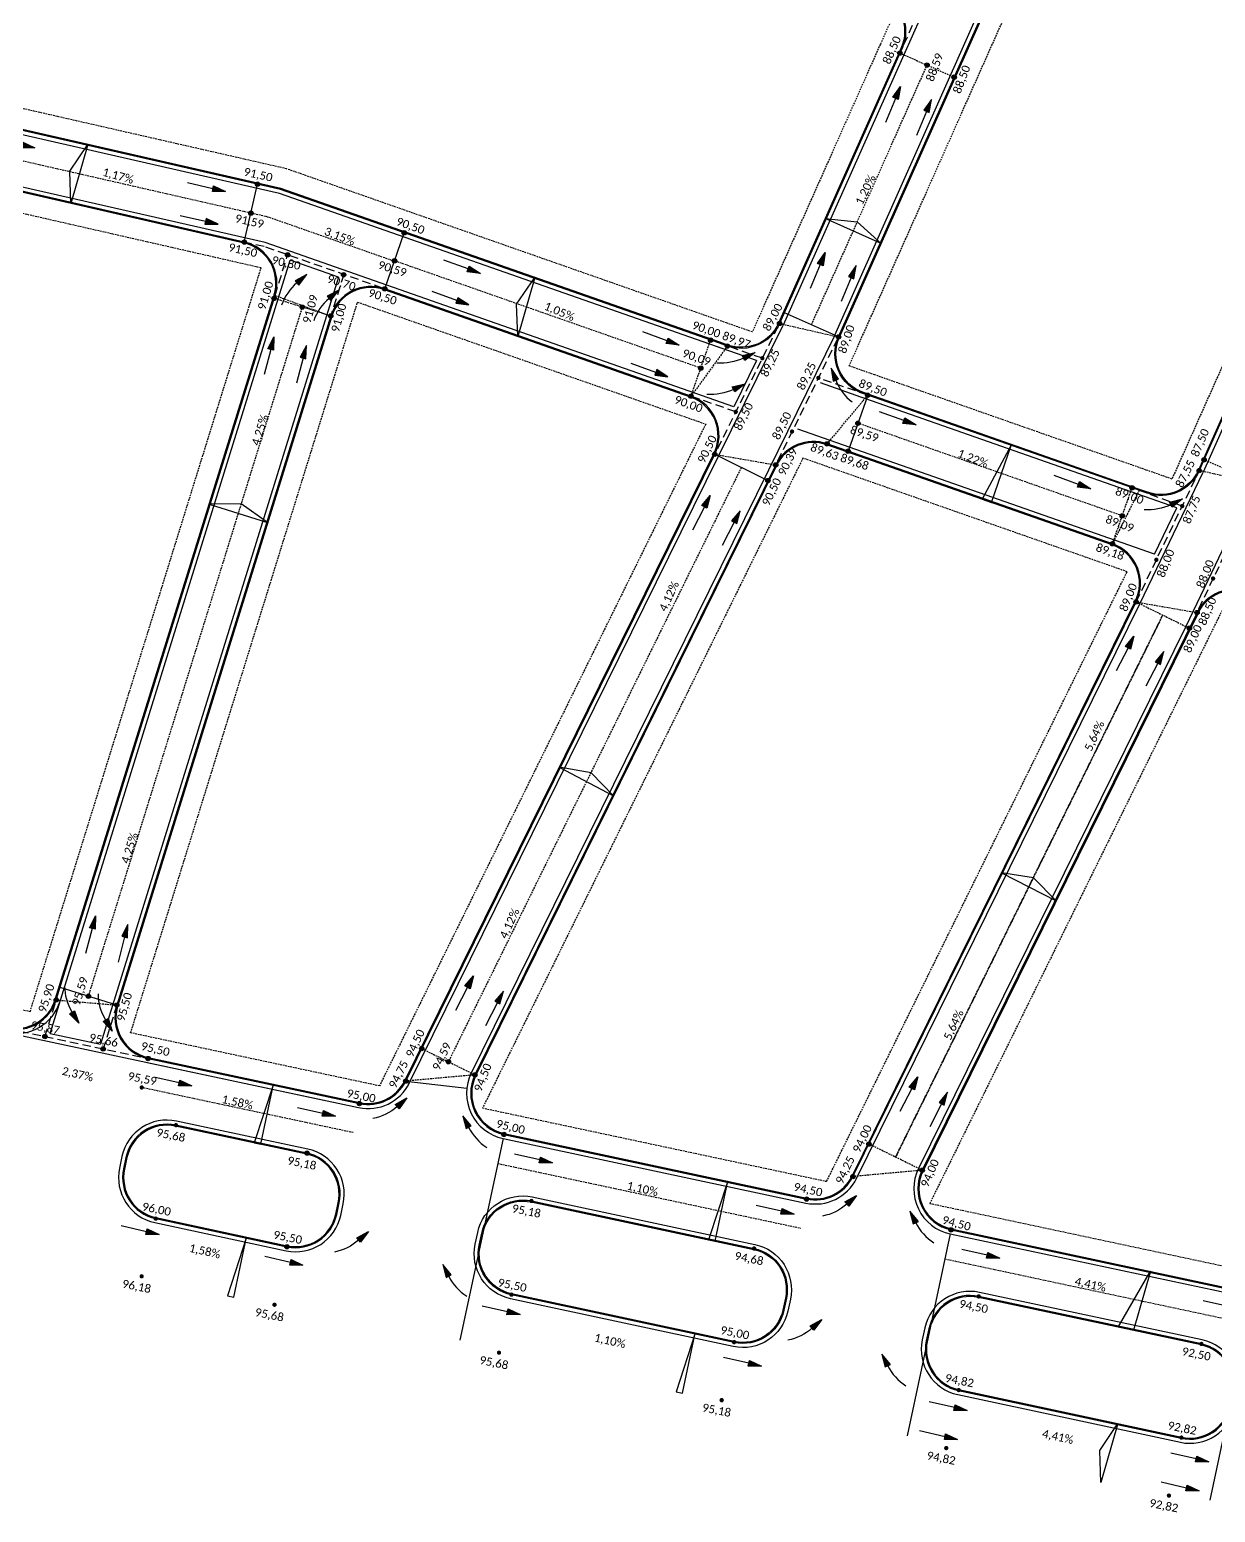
# Model space of a CAD drawing. Header units: metres. Extents: x 2615496 to 2632651, y 4927671 to 4929056.
# Drawn here: x 2625960.6 to 2626134.5, y 4927983.8 to 4928201.2 of the extents above; entities that cross this region are included whole.
import ezdxf

# ---------------------------------------------------------------- set-up
doc = ezdxf.new("R2010")
doc.units = ezdxf.units.M
doc.header["$MEASUREMENT"] = 0
doc.linetypes.add('HIDDEN', pattern=[0.375, 0.25, -0.125])
doc.linetypes.add('TRAZOS2', pattern=[0.375, 0.25, -0.125])
doc.layers.add('BocaCalle', color=50, linetype='HIDDEN', plot=False)
doc.layers.add('Eje Calle', color=182, linetype='HIDDEN', plot=False)
for name, color, linetype in [('CotaFCC', 6, 'Continuous'), ('Cuneta', 211, 'Continuous'), ('Escurrimiento', 160, 'Continuous'), ('GáliboS', 2, 'Continuous'), ('Manzanas', 134, 'HIDDEN'), ('Pendiente', 10, 'HIDDEN'), ('Quiebre', 212, 'Continuous'), ('Vereda', 3, 'Continuous')]:
    doc.layers.add(name, color=color, linetype=linetype)
doc.styles.get("Standard").update_dxf_attribs({"font": 'CALIBRI.TTF'})

# ---------------------------------------------------------------- blocks, each defined once
blk = doc.blocks.new('Flecha Claudio')
at = {"layer": 'Escurrimiento'}
blk.add_hatch(color=256, dxfattribs=at).paths.add_polyline_path([(-1.99, 0.44), (-1.99, -0.46), (0, 0)])
for points in [[(0, 0), (-1.99, -0.46), (-1.99, 0.44), (0, 0)], [(-1.99, -0.01), (-5.99, -0.01)]]:
    blk.add_lwpolyline(points, dxfattribs=at)
blk = doc.blocks.new('Flecha curva')
at = {"layer": 'Escurrimiento'}
blk.add_hatch(color=256, dxfattribs=at).paths.add_polyline_path([(0, 0), (-1.74, -0.85), (-1.21, -1.52)])
blk.add_lwpolyline([(-1.74, -0.85), (-1.21, -1.52), (0, 0), (-1.74, -0.85)], dxfattribs=at)
blk.add_arc((3.16, -7.02), 7.45, 128.5129, 159.4004, dxfattribs=at)

msp = doc.modelspace()

# ---------------------------------------------------------------- hatches: boundary and pattern name
at = {"layer": 'CotaFCC'}
h = msp.add_hatch(color=256, dxfattribs=at)
edge = h.paths.add_edge_path()
edge.add_arc((2626088.22518, 4928197.76562), 0.3186, 0, 360)
h = msp.add_hatch(color=256, dxfattribs=at)
edge = h.paths.add_edge_path()
edge.add_arc((2626092.19899, 4928195.99607), 0.3186, 0, 360)
h = msp.add_hatch(color=256, dxfattribs=at)
edge = h.paths.add_edge_path()
edge.add_arc((2626096.1728, 4928194.22652), 0.3186, 0, 360)
h = msp.add_hatch(color=256, dxfattribs=at)
edge = h.paths.add_edge_path()
edge.add_arc((2625994.01532, 4928178.53234), 0.3186, 0, 360)
h = msp.add_hatch(color=256, dxfattribs=at)
edge = h.paths.add_edge_path()
edge.add_arc((2625994.01532, 4928178.53234), 0.3186, 0, 360)
h = msp.add_hatch(color=256, dxfattribs=at)
edge = h.paths.add_edge_path()
edge.add_arc((2625993.04768, 4928174.29133), 0.3186, 0, 360)
h = msp.add_hatch(color=256, dxfattribs=at)
edge = h.paths.add_edge_path()
edge.add_arc((2626015.54068, 4928171.40573), 0.3186, 0, 360)
h = msp.add_hatch(color=256, dxfattribs=at)
edge = h.paths.add_edge_path()
edge.add_arc((2625992.08004, 4928170.05032), 0.3186, 0, 360)
h = msp.add_hatch(color=256, dxfattribs=at)
edge = h.paths.add_edge_path()
edge.add_arc((2625998.4332, 4928168.17944), 0.3186, 0, 360)
h = msp.add_hatch(color=256, dxfattribs=at)
edge = h.paths.add_edge_path()
edge.add_arc((2626014.10273, 4928167.30027), 0.3186, 0, 360)
h = msp.add_hatch(color=256, dxfattribs=at)
edge = h.paths.add_edge_path()
edge.add_arc((2626006.63384, 4928165.25739), 0.3186, 0, 360)
h = msp.add_hatch(color=256, dxfattribs=at)
edge = h.paths.add_edge_path()
edge.add_arc((2626012.66479, 4928163.19481), 0.3186, 0, 360)
h = msp.add_hatch(color=256, dxfattribs=at)
edge = h.paths.add_edge_path()
edge.add_arc((2625996.45025, 4928161.79566), 0.3186, 0, 360)
h = msp.add_hatch(color=256, dxfattribs=at)
edge = h.paths.add_edge_path()
edge.add_arc((2626000.57822, 4928160.51342), 0.3186, 0, 360)
h = msp.add_hatch(color=256, dxfattribs=at)
edge = h.paths.add_edge_path()
edge.add_arc((2626004.75865, 4928159.21488), 0.3186, 0, 360)
h = msp.add_hatch(color=256, dxfattribs=at)
edge = h.paths.add_edge_path()
edge.add_arc((2626070.56845, 4928158.11449), 0.3186, 0, 360)
h = msp.add_hatch(color=256, dxfattribs=at)
edge = h.paths.add_edge_path()
edge.add_arc((2626079.2179, 4928156.15146), 0.3186, 0, 360)
h = msp.add_hatch(color=256, dxfattribs=at)
edge = h.paths.add_edge_path()
edge.add_arc((2626060.45618, 4928155.67401), 0.3186, 0, 360)
h = msp.add_hatch(color=256, dxfattribs=at)
edge = h.paths.add_edge_path()
edge.add_arc((2626062.91734, 4928154.81199), 0.3186, 0, 360)
h = msp.add_hatch(color=256, dxfattribs=at)
edge = h.paths.add_edge_path()
edge.add_arc((2626068.04137, 4928153.01729), 0.3186, 0, 360)
h = msp.add_hatch(color=256, dxfattribs=at)
edge = h.paths.add_edge_path()
edge.add_arc((2626059.01823, 4928151.56855), 0.3186, 0, 360)
h = msp.add_hatch(color=256, dxfattribs=at)
edge = h.paths.add_edge_path()
edge.add_arc((2626076.26239, 4928150.13678), 0.3186, 0, 360)
h = msp.add_hatch(color=256, dxfattribs=at)
edge = h.paths.add_edge_path()
edge.add_arc((2626057.58029, 4928147.46309), 0.3186, 0, 360)
h = msp.add_hatch(color=256, dxfattribs=at)
edge = h.paths.add_edge_path()
edge.add_arc((2626083.50432, 4928147.59975), 0.3186, 0, 360)
h = msp.add_hatch(color=256, dxfattribs=at)
edge = h.paths.add_edge_path()
edge.add_arc((2626064.14811, 4928145.1627), 0.3186, 0, 360)
h = msp.add_hatch(color=256, dxfattribs=at)
edge = h.paths.add_edge_path()
edge.add_arc((2626082.06611, 4928143.49439), 0.3186, 0, 360)
h = msp.add_hatch(color=256, dxfattribs=at)
edge = h.paths.add_edge_path()
edge.add_arc((2626072.39734, 4928142.27239), 0.3186, 0, 360)
h = msp.add_hatch(color=256, dxfattribs=at)
edge = h.paths.add_edge_path()
edge.add_arc((2626061.06329, 4928138.93912), 0.3186, 0, 360)
h = msp.add_hatch(color=256, dxfattribs=at)
edge = h.paths.add_edge_path()
edge.add_arc((2626077.54598, 4928140.46869), 0.3186, 0, 360)
h = msp.add_hatch(color=256, dxfattribs=at)
edge = h.paths.add_edge_path()
edge.add_arc((2626080.6279, 4928139.38902), 0.3186, 0, 360)
h = msp.add_hatch(color=256, dxfattribs=at)
edge = h.paths.add_edge_path()
edge.add_arc((2626069.99669, 4928137.38425), 0.3186, 0, 360)
h = msp.add_hatch(color=256, dxfattribs=at)
edge = h.paths.add_edge_path()
edge.add_arc((2626132.11968, 4928136.55145), 0.3186, 0, 360)
h = msp.add_hatch(color=256, dxfattribs=at)
edge = h.paths.add_edge_path()
edge.add_arc((2626132.82155, 4928138.1276), 0.3186, 0, 360)
h = msp.add_hatch(color=256, dxfattribs=at)
edge = h.paths.add_edge_path()
edge.add_arc((2626068.86635, 4928135.09174), 0.3186, 0, 360)
h = msp.add_hatch(color=256, dxfattribs=at)
edge = h.paths.add_edge_path()
edge.add_arc((2626122.25441, 4928134.02463), 0.3186, 0, 360)
h = msp.add_hatch(color=256, dxfattribs=at)
edge = h.paths.add_edge_path()
edge.add_arc((2626129.61608, 4928131.34365), 0.3186, 0, 360)
h = msp.add_hatch(color=256, dxfattribs=at)
edge = h.paths.add_edge_path()
edge.add_arc((2626120.81619, 4928129.91926), 0.3186, 0, 360)
h = msp.add_hatch(color=256, dxfattribs=at)
edge = h.paths.add_edge_path()
edge.add_arc((2626119.37798, 4928125.8139), 0.3186, 0, 360)
h = msp.add_hatch(color=256, dxfattribs=at)
edge = h.paths.add_edge_path()
edge.add_arc((2626125.81253, 4928123.47136), 0.3186, 0, 360)
h = msp.add_hatch(color=256, dxfattribs=at)
edge = h.paths.add_edge_path()
edge.add_arc((2626134.14355, 4928120.72403), 0.3186, 0, 360)
h = msp.add_hatch(color=256, dxfattribs=at)
edge = h.paths.add_edge_path()
edge.add_arc((2626122.8606, 4928117.29006), 0.3186, 0, 360)
h = msp.add_hatch(color=256, dxfattribs=at)
edge = h.paths.add_edge_path()
edge.add_arc((2626131.79396, 4928115.73512), 0.3186, 0, 360)
h = msp.add_hatch(color=256, dxfattribs=at)
edge = h.paths.add_edge_path()
edge.add_arc((2626130.66366, 4928113.44268), 0.3186, 0, 360)
h = msp.add_hatch(color=256, dxfattribs=at)
edge = h.paths.add_edge_path()
edge.add_arc((2625964.50197, 4928058.94343), 0.3186, 0, 360)
h = msp.add_hatch(color=256, dxfattribs=at)
edge = h.paths.add_edge_path()
edge.add_arc((2625969.22475, 4928059.4835), 0.3186, 0, 360)
h = msp.add_hatch(color=256, dxfattribs=at)
edge = h.paths.add_edge_path()
edge.add_arc((2625973.37896, 4928058.19311), 0.3186, 0, 360)
h = msp.add_hatch(color=256, dxfattribs=at)
edge = h.paths.add_edge_path()
edge.add_arc((2625962.83655, 4928053.5819), 0.3186, 0, 360)
h = msp.add_hatch(color=256, dxfattribs=at)
edge = h.paths.add_edge_path()
edge.add_arc((2625971.38051, 4928051.75945), 0.3186, 0, 360)
h = msp.add_hatch(color=256, dxfattribs=at)
edge = h.paths.add_edge_path()
edge.add_arc((2626018.10242, 4928051.808), 0.3186, 0, 360)
h = msp.add_hatch(color=256, dxfattribs=at)
edge = h.paths.add_edge_path()
edge.add_arc((2625977.96919, 4928050.35407), 0.3186, 0, 360)
h = msp.add_hatch(color=256, dxfattribs=at)
edge = h.paths.add_edge_path()
edge.add_arc((2626022.00395, 4928049.88431), 0.3186, 0, 360)
h = msp.add_hatch(color=256, dxfattribs=at)
edge = h.paths.add_edge_path()
edge.add_arc((2626025.90548, 4928047.96063), 0.3186, 0, 360)
h = msp.add_hatch(color=256, dxfattribs=at)
edge = h.paths.add_edge_path()
edge.add_arc((2625977.03321, 4928046.11005), 0.3186, 0, 360)
h = msp.add_hatch(color=256, dxfattribs=at)
edge = h.paths.add_edge_path()
edge.add_arc((2626015.75161, 4928047.04021), 0.3186, 0, 360)
h = msp.add_hatch(color=256, dxfattribs=at)
edge = h.paths.add_edge_path()
edge.add_arc((2626008.95271, 4928043.74521), 0.3186, 0, 360)
h = msp.add_hatch(color=256, dxfattribs=at)
edge = h.paths.add_edge_path()
edge.add_arc((2625982.04762, 4928040.5884), 0.3186, 0, 360)
h = msp.add_hatch(color=256, dxfattribs=at)
edge = h.paths.add_edge_path()
edge.add_arc((2626030.13848, 4928039.22624), 0.3186, 0, 360)
h = msp.add_hatch(color=256, dxfattribs=at)
edge = h.paths.add_edge_path()
edge.add_arc((2626083.67743, 4928037.82069), 0.3186, 0, 360)
h = msp.add_hatch(color=256, dxfattribs=at)
edge = h.paths.add_edge_path()
edge.add_arc((2626001.26502, 4928036.4893), 0.3186, 0, 360)
h = msp.add_hatch(color=256, dxfattribs=at)
edge = h.paths.add_edge_path()
edge.add_arc((2626081.32662, 4928033.0529), 0.3186, 0, 360)
h = msp.add_hatch(color=256, dxfattribs=at)
edge = h.paths.add_edge_path()
edge.add_arc((2626091.48049, 4928033.97332), 0.3186, 0, 360)
h = msp.add_hatch(color=256, dxfattribs=at)
edge = h.paths.add_edge_path()
edge.add_arc((2626034.18678, 4928029.46701), 0.3186, 0, 360)
h = msp.add_hatch(color=256, dxfattribs=at)
edge = h.paths.add_edge_path()
edge.add_arc((2626074.52772, 4928029.7579), 0.3186, 0, 360)
h = msp.add_hatch(color=256, dxfattribs=at)
edge = h.paths.add_edge_path()
edge.add_arc((2625979.09605, 4928026.88044), 0.3186, 0, 360)
h = msp.add_hatch(color=256, dxfattribs=at)
edge = h.paths.add_edge_path()
edge.add_arc((2626095.71349, 4928025.23893), 0.3186, 0, 360)
h = msp.add_hatch(color=256, dxfattribs=at)
edge = h.paths.add_edge_path()
edge.add_arc((2625998.33405, 4928022.76049), 0.3186, 0, 360)
h = msp.add_hatch(color=256, dxfattribs=at)
edge = h.paths.add_edge_path()
edge.add_arc((2626066.84003, 4928022.50199), 0.3186, 0, 360)
h = msp.add_hatch(color=256, dxfattribs=at)
edge = h.paths.add_edge_path()
edge.add_arc((2625977.02418, 4928018.42687), 0.3186, 0, 360)
h = msp.add_hatch(color=256, dxfattribs=at)
edge = h.paths.add_edge_path()
edge.add_arc((2626031.25581, 4928015.7382), 0.3186, 0, 360)
h = msp.add_hatch(color=256, dxfattribs=at)
edge = h.paths.add_edge_path()
edge.add_arc((2626099.77331, 4928015.47725), 0.3186, 0, 360)
h = msp.add_hatch(color=256, dxfattribs=at)
edge = h.paths.add_edge_path()
edge.add_arc((2625996.50345, 4928014.25526), 0.3186, 0, 360)
h = msp.add_hatch(color=256, dxfattribs=at)
edge = h.paths.add_edge_path()
edge.add_arc((2626063.90906, 4928008.77319), 0.3186, 0, 360)
h = msp.add_hatch(color=256, dxfattribs=at)
edge = h.paths.add_edge_path()
edge.add_arc((2626132.42656, 4928008.51223), 0.3186, 0, 360)
h = msp.add_hatch(color=256, dxfattribs=at)
edge = h.paths.add_edge_path()
edge.add_arc((2626029.42522, 4928007.23297), 0.3186, 0, 360)
h = msp.add_hatch(color=256, dxfattribs=at)
edge = h.paths.add_edge_path()
edge.add_arc((2626096.84233, 4928001.74844), 0.3186, 0, 360)
h = msp.add_hatch(color=256, dxfattribs=at)
edge = h.paths.add_edge_path()
edge.add_arc((2626062.07846, 4928000.26795), 0.3186, 0, 360)
h = msp.add_hatch(color=256, dxfattribs=at)
edge = h.paths.add_edge_path()
edge.add_arc((2626095.01174, 4927993.2432), 0.3186, 0, 360)
h = msp.add_hatch(color=256, dxfattribs=at)
edge = h.paths.add_edge_path()
edge.add_arc((2626129.49559, 4927994.78342), 0.3186, 0, 360)
h = msp.add_hatch(color=256, dxfattribs=at)
edge = h.paths.add_edge_path()
edge.add_arc((2626127.66499, 4927986.27819), 0.3186, 0, 360)

# ---------------------------------------------------------------- linework, layer by layer
at = {"layer": 'BocaCalle'}
for p, q in [((2626088.22518, 4928197.76562), (2626096.1728, 4928194.22652)), ((2626004.75865, 4928159.21488), (2625996.45025, 4928161.79566)), ((2625996.58518, 4928162.23006), (2626004.75865, 4928159.21488)), ((2626070.56845, 4928158.11449), (2626079.2179, 4928156.15146)), ((2626057.58029, 4928147.46309), (2626060.45618, 4928155.67401)), ((2626062.91734, 4928154.81199), (2626057.58029, 4928147.46309)), ((2626077.54598, 4928140.46869), (2626083.50432, 4928147.59975)), ((2626061.06329, 4928138.93912), (2626069.99669, 4928137.38425)), ((2626140.76918, 4928134.58851), (2626132.82155, 4928138.1276)), ((2626140.76918, 4928134.58851), (2626132.11968, 4928136.55145)), ((2626119.37798, 4928125.8139), (2626122.25441, 4928134.02463)), ((2626123.30135, 4928133.65786), (2626119.37798, 4928125.8139)), ((2626122.8606, 4928117.29006), (2626131.79396, 4928115.73512)), ((2626122.8606, 4928117.29006), (2626130.66366, 4928113.44268)), ((2625964.50197, 4928058.94343), (2625973.37896, 4928058.19311)), ((2626018.10242, 4928051.808), (2626025.90548, 4928047.96063)), ((2626025.90548, 4928047.96063), (2626015.75161, 4928047.04021)), ((2626091.48049, 4928033.97332), (2626083.67743, 4928037.82069)), ((2626091.48049, 4928033.97332), (2626081.32662, 4928033.0529))]:
    msp.add_line(p, q, dxfattribs=at)
at = {"layer": 'CotaFCC'}
for centre in [(2626088.22518, 4928197.76562), (2626092.19899, 4928195.99607), (2626096.1728, 4928194.22652), (2625994.01532, 4928178.53234), (2625994.01532, 4928178.53234), (2625993.04768, 4928174.29133), (2626015.54068, 4928171.40573), (2625992.08004, 4928170.05032), (2625998.4332, 4928168.17944), (2626014.10273, 4928167.30027), (2626006.63384, 4928165.25739), (2626012.66479, 4928163.19481), (2625996.45025, 4928161.79566), (2626000.57822, 4928160.51342), (2626004.75865, 4928159.21488), (2626070.56845, 4928158.11449), (2626079.2179, 4928156.15146), (2626060.45618, 4928155.67401), (2626062.91734, 4928154.81199), (2626059.01823, 4928151.56855), (2626057.58029, 4928147.46309), (2626083.50432, 4928147.59975), (2626082.06611, 4928143.49439), (2626061.06329, 4928138.93912), (2626077.54598, 4928140.46869), (2626080.6279, 4928139.38902), (2626069.99669, 4928137.38425), (2626132.11968, 4928136.55145), (2626132.82155, 4928138.1276), (2626068.86635, 4928135.09174), (2626122.25441, 4928134.02463), (2626120.81619, 4928129.91926), (2626119.37798, 4928125.8139), (2626122.8606, 4928117.29006), (2626131.79396, 4928115.73512), (2626130.66366, 4928113.44268), (2625964.50197, 4928058.94343), (2625969.22475, 4928059.4835), (2625973.37896, 4928058.19311), (2625962.83655, 4928053.5819), (2625971.38051, 4928051.75945), (2626018.10242, 4928051.808), (2625977.96919, 4928050.35407), (2626022.00395, 4928049.88431), (2626025.90548, 4928047.96063), (2626015.75161, 4928047.04021), (2626008.95271, 4928043.74521), (2626030.13848, 4928039.22624), (2626083.67743, 4928037.82069), (2626001.26502, 4928036.4893), (2626001.26502, 4928036.4893), (2626081.32662, 4928033.0529), (2626091.48049, 4928033.97332), (2626074.52772, 4928029.7579), (2626095.71349, 4928025.23893), (2625998.33022, 4928022.76131)]:
    msp.add_circle(centre, 0.3186, dxfattribs=at)
at = {"layer": 'Cuneta'}
for p, q in [((2626078.66979, 4928156.39553), (2626100.95702, 4928206.44524)), ((2626089.0757, 4928198.20066), (2626088.77329, 4928197.52154)), ((2626088.77329, 4928197.52154), (2626071.11656, 4928157.87041)), ((2625997.22907, 4928177.18366), (2625941.72035, 4928189.84868)), ((2626156.92064, 4928190.77119), (2626132.6678, 4928136.30738)), ((2625995.14871, 4928169.96558), (2625943.70321, 4928181.70352)), ((2626067.20227, 4928152.67545), (2625997.22907, 4928177.18366)), ((2626063.84601, 4928145.90425), (2625995.14871, 4928169.96558)), ((2625963.60452, 4928054.03159), (2625998.82173, 4928167.40762)), ((2626005.90463, 4928164.92682), (2625998.82173, 4928167.40762)), ((2626005.90463, 4928164.92682), (2625970.97, 4928052.46051)), ((2626061.60143, 4928138.67378), (2626071.11656, 4928157.87041)), ((2626078.66979, 4928156.39553), (2626068.93539, 4928136.58854)), ((2626062.719, 4928154.24572), (2626061.55196, 4928154.65447)), ((2626067.20227, 4928152.67545), (2626063.84601, 4928145.90425)), ((2626083.30595, 4928147.0335), (2626076.56619, 4928149.39461)), ((2626123.10298, 4928133.0916), (2626083.0934, 4928147.10796)), ((2626125.55723, 4928124.28491), (2626073.23424, 4928142.61496)), ((2626016.17679, 4928046.54577), (2626061.60143, 4928138.67378)), ((2626068.93539, 4928136.58854), (2626025.20521, 4928047.89715)), ((2626123.39874, 4928117.02472), (2626132.6678, 4928136.30738)), ((2626140.22106, 4928134.83259), (2626130.12551, 4928113.70802)), ((2626128.82668, 4928131.08645), (2626123.10298, 4928133.0916)), ((2626125.55723, 4928124.28491), (2626128.82668, 4928131.08645)), ((2626081.86477, 4928032.78757), (2626123.39874, 4928117.02472)), ((2626130.12551, 4928113.70802), (2626090.94235, 4928034.23865)), ((2625935.88511, 4928058.71721), (2626003.74289, 4928044.24298)), ((2625963.60452, 4928054.03159), (2625970.97, 4928052.46051)), ((2625977.84402, 4928049.76727), (2626008.82754, 4928043.15841)), ((2626014.5136, 4928043.17256), (2626014.9453, 4928044.04813)), ((2626030.01332, 4928038.63944), (2626074.40256, 4928029.1711)), ((2626095.58833, 4928024.65213), (2626163.6389, 4928010.13678))]:
    msp.add_line(p, q, dxfattribs=at)
msp.add_lwpolyline([(2626095.17939, 4928220.38858), (2626093.65742, 4928208.48968), (2626088.77329, 4928197.52154)], dxfattribs=at)
for points in [[(2625998.20457, 4928022.17462, 0.414213562), (2626006.21842, 4928027.36145), (2626006.58241, 4928029.0611, 0.414452837), (2626001.39018, 4928037.0761), (2625982.14745, 4928041.18062, 0.414213562), (2625974.13784, 4928035.98724), (2625973.77859, 4928034.30302, 0.413974328), (2625978.96657, 4928026.29456)], [(2626063.76811, 4928008.13375), (2626031.12058, 4928015.12544, -0.414213562), (2626025.93374, 4928023.13928), (2626026.30349, 4928024.86582, -0.413974328), (2626034.31195, 4928030.05381), (2626066.96519, 4928023.08879, -0.414452837), (2626072.15742, 4928015.07379), (2626071.78196, 4928013.32059, -0.414213562)], [(2626137.35293, 4927999.28377), (2626137.73838, 4928001.09085, 0.414213562), (2626132.545, 4928009.10046), (2626099.89175, 4928016.06548, 0.414213562), (2626091.88214, 4928010.8721), (2626091.50238, 4928009.09169, 0.413974328), (2626096.69036, 4928001.08323), (2626129.33793, 4927994.09154, 0.414452837)]]:
    msp.add_lwpolyline(points, format="xyb", close=True, dxfattribs=at)
for centre, start, end in [((2626031.42143, 4928045.24093), 153.7539363, 257.9591192), ((2626010.23566, 4928049.75991), 257.9591191, 333.7539363), ((2626075.81067, 4928035.7726), 257.9591191, 333.7539364), ((2626096.99644, 4928031.25362), 153.7539364, 257.9591191)]:
    msp.add_arc(centre, 6.75, start, end, dxfattribs=at)
at = {"layer": 'Eje Calle'}
for p, q in [((2626075.24409, 4928157.92101), (2626092.19899, 4928195.99607)), ((2625993.04768, 4928174.29133), (2625951.22247, 4928183.83428)), ((2626059.01823, 4928151.56855), (2626014.10273, 4928167.30027)), ((2625969.22475, 4928059.4835), (2626000.60445, 4928160.50527)), ((2626060.31236, 4928151.11528), (2626060.24882, 4928151.13754)), ((2626120.81619, 4928129.91926), (2626082.06611, 4928143.49439)), ((2626064.96482, 4928137.01543), (2626022.00395, 4928049.88431)), ((2626064.96482, 4928137.01543), (2626022.00395, 4928049.88431)), ((2626087.57877, 4928035.89661), (2626126.76213, 4928115.36637)), ((2626126.76213, 4928115.36637), (2626087.57896, 4928035.89701)), ((2626008.04526, 4928039.49092), (2625977.04738, 4928046.10284)), ((2626029.23103, 4928034.97194), (2626073.62027, 4928025.50361)), ((2626094.80604, 4928020.98463), (2626139.19528, 4928011.5163))]:
    msp.add_line(p, q, dxfattribs=at)
msp.add_lwpolyline([(2626014.07794, 4928167.22949), (2625995.53799, 4928173.72313), (2625993.04768, 4928174.29133)], dxfattribs=at)
msp.add_arc((2626096.99644, 4928031.25362), 10.5, 153.7539364, 153.7563223, dxfattribs=at)
at = {"layer": 'Escurrimiento', "linetype": 'TRAZOS2', "ltscale": 5}
for p, q in [((2626093.07345, 4928208.65323), (2626088.35478, 4928198.05666)), ((2625994.98228, 4928169.38814), (2625992.08004, 4928170.05032)), ((2626012.3641, 4928163.30013), (2625994.98228, 4928169.38814)), ((2625996.58518, 4928162.23006), (2625998.4332, 4928168.17944)), ((2626006.64937, 4928165.30172), (2626004.75865, 4928159.21488)), ((2626070.33745, 4928157.6496), (2626061.24256, 4928139.30079)), ((2626068.04137, 4928153.01729), (2626062.91734, 4928154.81199)), ((2626079.07776, 4928155.86534), (2626070.13585, 4928137.67085)), ((2626083.50432, 4928147.59975), (2626076.26239, 4928150.13678)), ((2626064.14811, 4928145.1627), (2626057.58029, 4928147.46309)), ((2626122.85797, 4928117.28467), (2626132.12703, 4928136.56732)), ((2626129.61345, 4928131.33826), (2626122.25441, 4928134.02463)), ((2626140.63199, 4928134.30096), (2626131.90244, 4928116.03468)), ((2625962.83655, 4928053.5819), (2625964.50197, 4928058.94343)), ((2625973.37896, 4928058.19311), (2625971.38051, 4928051.75945)), ((2625957.3459, 4928054.75307), (2625977.96895, 4928050.35412))]:
    msp.add_line(p, q, dxfattribs=at)
at = {"layer": 'GáliboS'}
for points in [[(2625969.12856, 4928184.36104), (2625966.6366, 4928175.71291), (2625966.48025, 4928180.44106), (2625969.12856, 4928184.36104)], [(2626085.47451, 4928169.84566), (2626077.26378, 4928173.53129), (2626081.96679, 4928173.01988), (2626085.47451, 4928169.84566)], [(2626034.65713, 4928164.86555), (2626032.16518, 4928156.21741), (2626032.00883, 4928160.94556), (2626034.65713, 4928164.86555)], [(2626101.63763, 4928131.86985), (2626104.59567, 4928140.36985), (2626100.25931, 4928132.34952), (2626101.63763, 4928131.86985)], [(2625986.91023, 4928131.61705), (2625995.49673, 4928128.9204), (2625991.64075, 4928131.66106), (2625986.91023, 4928131.61705)], [(2626038.27292, 4928093.056), (2626046.23716, 4928088.86424), (2626042.93474, 4928092.25155), (2626038.27292, 4928093.056)], [(2626103.11971, 4928077.59175), (2626111.12599, 4928073.48087), (2626107.78944, 4928076.83456), (2626103.11971, 4928077.59175)], [(2626061.11024, 4928023.5708), (2626062.98773, 4928032.37279), (2626060.16763, 4928023.77186), (2626061.11024, 4928023.5708)], [(2626124.95158, 4928019.16447), (2626122.45963, 4928010.51634), (2626120.24089, 4928010.95809), (2626124.95158, 4928019.16447)], [(2626056.33822, 4928001.28792), (2626058.2157, 4928010.08991), (2626055.39561, 4928001.48898), (2626056.33822, 4928001.28792)], [(2626120.16871, 4927996.83097), (2626117.67676, 4927988.18284), (2626117.52041, 4927992.91098), (2626120.16871, 4927996.83097)]]:
    msp.add_lwpolyline(points, dxfattribs=at)
for points, elevation in [([(2625994.48802, 4928037.78148), (2625996.3655, 4928046.58347), (2625993.54541, 4928037.98254), (2625994.48802, 4928037.78148)], -0.56571), ([(2625990.54233, 4928015.37837), (2625992.41982, 4928024.18036), (2625989.59973, 4928015.57943), (2625990.54233, 4928015.37837)], -1.13143)]:
    msp.add_lwpolyline(points, dxfattribs=dict(at, elevation=elevation))
at = {"layer": 'Manzanas'}
for points in [[(2626080.77074, 4928151.8951), (2626104.60682, 4928205.42302), (2626111.94904, 4928262.82522), (2626160.19454, 4928245.92362), (2626153.27084, 4928191.79341), (2626128.11787, 4928135.30822), (2626124.34282, 4928136.63071), (2626084.54579, 4928150.57261), (2626080.77074, 4928151.8951)], [(2625929.95156, 4928240.31842), (2625958.86788, 4928239.33515), (2625981.25559, 4928236.44143), (2626003.28021, 4928231.44438), (2626028.2821, 4928223.2626), (2626083.19971, 4928204.02359), (2626086.97476, 4928202.70109), (2626085.34759, 4928199.04701), (2626066.56671, 4928156.87142), (2626062.79157, 4928158.19366), (2625998.26925, 4928180.7927), (2625938.5748, 4928194.41274), (2625929.95156, 4928240.31842)], [(2625946.58297, 4928177.2001), (2625928.13498, 4928090.05472), (2625934.82785, 4928062.77709), (2625960.68136, 4928057.26247), (2625994.53805, 4928166.25854), (2625946.58297, 4928177.2001)], [(2626008.68917, 4928161.24965), (2626059.73609, 4928143.37039), (2626011.89367, 4928046.33876), (2625975.41232, 4928054.12032), (2626008.68917, 4928161.24965)], [(2626073.99693, 4928138.37431), (2626027.02637, 4928043.11092), (2626077.46868, 4928032.35145), (2626121.5333, 4928121.72113), (2626073.99693, 4928138.37431)], [(2626135.79421, 4928116.72518), (2626092.60138, 4928029.12361), (2626143.04369, 4928018.36414), (2626183.33057, 4928100.072), (2626135.79421, 4928116.72518)]]:
    msp.add_lwpolyline(points, dxfattribs=at)
at = {"layer": 'Quiebre'}
for p, q in [((2625992.08004, 4928170.05032), (2625994.01532, 4928178.53234)), ((2626012.6152, 4928163.05324), (2626015.54068, 4928171.40573)), ((2626079.2179, 4928156.15146), (2626071.27027, 4928159.69055)), ((2626083.50432, 4928147.59975), (2626080.6279, 4928139.38902)), ((2626061.06329, 4928138.93912), (2626068.86635, 4928135.09174)), ((2625973.37896, 4928058.19311), (2625965.07055, 4928060.77389)), ((2626015.75161, 4928047.04021), (2626024.71549, 4928046.01094)), ((2626030.01332, 4928038.63944), (2626023.70063, 4928009.04441)), ((2626095.58833, 4928024.65213), (2626089.27564, 4927995.0571)), ((2626135.97434, 4927996.41593), (2626133.66488, 4927985.58877))]:
    msp.add_line(p, q, dxfattribs=at)
at = {"layer": 'Vereda'}
for points in [[(2626132.11968, 4928136.55145, -0.390402181), (2626124.4682, 4928133.24909), (2626123.30135, 4928133.65786), (2626083.50432, 4928147.59975), (2626082.80272, 4928147.84554, -0.438432726), (2626079.2179, 4928156.15146), (2626101.54099, 4928206.28168), (2626108.35432, 4928259.54897, -0.477069828), (2626116.48795, 4928264.57283), (2626158.94399, 4928249.69942, -0.354032127), (2626163.01096, 4928243.115), (2626156.33667, 4928190.93475)], [(2626084.94277, 4928206.75065, -0.438432737), (2626088.52759, 4928198.44474), (2626088.22518, 4928197.76562), (2626070.56845, 4928158.11449, -0.390383316), (2626062.91734, 4928154.81199), (2626061.7503, 4928155.22074), (2625997.3955, 4928177.76111), (2625939.79201, 4928190.90407, -0.298628062), (2625935.11577, 4928195.76458), (2625927.54687, 4928236.05753, -0.48012016), (2625933.80015, 4928243.33938), (2625959.12388, 4928242.47826), (2625981.8072, 4928239.54634), (2626004.12037, 4928234.48382), (2626029.29279, 4928226.24623), (2626084.24117, 4928206.99644)], [(2625998.33022, 4928022.76131, 0.414213562), (2626005.63172, 4928027.4871), (2626005.99571, 4928029.18675, 0.414452837), (2626001.26502, 4928036.4893), (2625982.02228, 4928040.59382, 0.414213562), (2625974.72464, 4928035.86208), (2625974.36539, 4928034.17785, 0.413974328), (2625979.09222, 4928026.88126)], [(2625998.36163, 4928022.90799, 0.414213562), (2626005.48505, 4928027.51851), (2626005.84904, 4928029.21816, 0.414452837), (2626001.23373, 4928036.3426), (2625981.99099, 4928040.44712, 0.414213562), (2625974.87134, 4928035.83079), (2625974.51209, 4928034.14656, 0.413974328), (2625979.12363, 4928027.02793)], [(2626063.89376, 4928008.72045), (2626031.24622, 4928015.71213, -0.414213562), (2626026.52044, 4928023.01364), (2626026.89019, 4928024.74018, -0.413974328), (2626034.18678, 4928029.46701), (2626066.84003, 4928022.50199, -0.414452837), (2626071.57072, 4928015.19944), (2626071.19526, 4928013.44623, -0.414213562)], [(2626063.92517, 4928008.86712), (2626031.27763, 4928015.85881, -0.414213562), (2626026.66711, 4928022.98223), (2626027.03686, 4928024.70877, -0.413974328), (2626034.15549, 4928029.32031), (2626066.80874, 4928022.35529, -0.414452837), (2626071.42405, 4928015.23085), (2626071.04859, 4928013.47764, -0.414213562)], [(2626136.76613, 4927999.40894), (2626137.15158, 4928001.21602, 0.414213562), (2626132.41984, 4928008.51366), (2626099.76659, 4928015.47868, 0.414213562), (2626092.46894, 4928010.74693), (2626092.08918, 4928008.96652, 0.413974328), (2626096.81601, 4928001.66993), (2626129.46357, 4927994.67824, 0.414452837)]]:
    msp.add_lwpolyline(points, format="xyb", close=True, dxfattribs=at)
for points in [[(2626131.98266, 4928136.61247, -0.390402181), (2626124.51779, 4928133.39065), (2626123.35095, 4928133.79942), (2626083.55392, 4928147.74132), (2626082.85231, 4928147.98711, -0.438432726), (2626079.35493, 4928156.09044), (2626101.68698, 4928206.24079), (2626108.50311, 4928259.52994, -0.477069828), (2626116.43836, 4928264.43127), (2626158.8944, 4928249.55786, -0.354032127), (2626162.86217, 4928243.13403), (2626156.19068, 4928190.97563), (2626131.98266, 4928136.61247)], [(2626084.89318, 4928206.60909, -0.438432737), (2626088.39056, 4928198.50576), (2626088.08815, 4928197.82664), (2626070.43142, 4928158.1755, -0.390383316), (2626062.96693, 4928154.95355), (2626061.79989, 4928155.36231), (2625997.43711, 4928177.90547), (2625939.82538, 4928191.05031, -0.298628062), (2625935.26319, 4928195.79227), (2625927.69429, 4928236.08522, -0.48012016), (2625933.79506, 4928243.18946), (2625959.11169, 4928242.32859), (2625981.78093, 4928239.39849), (2626004.08036, 4928234.33909), (2626029.24466, 4928226.10415), (2626084.19158, 4928206.85488), (2626084.89318, 4928206.60909)], [(2625936.01027, 4928059.30401), (2625957.34584, 4928054.75308, 0.387798535), (2625964.50197, 4928058.94343), (2625996.58518, 4928162.23006, 0.436906212), (2625992.08004, 4928170.05032), (2625950.25483, 4928179.59327, 0.418822514), (2625942.87012, 4928174.87104), (2625925.19522, 4928091.37763, 0.112779654), (2625925.23904, 4928088.63845), (2625931.32038, 4928063.8532, 0.287563856), (2625936.01027, 4928059.30401)], [(2625992.04668, 4928169.90407), (2625950.22146, 4928179.44703, 0.418822514), (2625943.01687, 4928174.83997), (2625925.34197, 4928091.34657, 0.112779654), (2625925.38472, 4928088.67419), (2625931.46606, 4928063.88894, 0.287563856), (2625936.04156, 4928059.45071), (2625957.37713, 4928054.89978, 0.387798535), (2625964.35872, 4928058.98793), (2625996.44193, 4928162.27455, 0.436906212), (2625992.04668, 4928169.90407)], [(2626057.58029, 4928147.46309), (2626012.66479, 4928163.19481, 0.424716244), (2626004.75865, 4928159.21488), (2625973.37896, 4928058.19311, 0.441131367), (2625977.96919, 4928050.35407), (2626008.95271, 4928043.74521, 0.343326497), (2626015.75161, 4928047.04021), (2626061.06329, 4928138.93912, 0.450168965), (2626057.58029, 4928147.46309)], [(2626004.9019, 4928159.17039), (2625973.5222, 4928058.14862, 0.441131367), (2625978.00048, 4928050.50077), (2626008.984, 4928043.89191, 0.343326497), (2626015.61708, 4928047.10654), (2626060.92875, 4928139.00545, 0.450168965), (2626057.53071, 4928147.32152), (2626012.6152, 4928163.05324, 0.424716244), (2626004.9019, 4928159.17039)], [(2626119.37798, 4928125.8139), (2626077.54598, 4928140.46869, 0.37916836), (2626069.99669, 4928137.38425), (2626025.90548, 4928047.96063, 0.488841324), (2626030.13848, 4928039.22624), (2626074.52772, 4928029.7579, 0.343326497), (2626081.32662, 4928033.0529), (2626122.8606, 4928117.29006, 0.450149277), (2626119.37798, 4928125.8139)], [(2626119.32839, 4928125.67233), (2626077.49639, 4928140.32713, 0.37916836), (2626070.13123, 4928137.31791), (2626026.04001, 4928047.89429, 0.488841324), (2626030.16977, 4928039.37294), (2626074.55901, 4928029.9046, 0.343326497), (2626081.19209, 4928033.11924), (2626122.72606, 4928117.35639, 0.450149277), (2626119.32839, 4928125.67233)], [(2626181.17525, 4928104.16477), (2626139.34325, 4928118.81956, 0.379168363), (2626131.79396, 4928115.73512), (2626091.48049, 4928033.97332, 0.488841323), (2626095.71349, 4928025.23893), (2626140.10273, 4928015.7706, 0.343326498), (2626146.90164, 4928019.06559), (2626184.65787, 4928095.64093, 0.450149274), (2626181.17525, 4928104.16477)], [(2626181.12566, 4928104.0232), (2626139.29366, 4928118.678, 0.379168363), (2626131.9285, 4928115.66878), (2626091.61502, 4928033.90698, 0.488841323), (2626095.74479, 4928025.38563), (2626140.13403, 4928015.9173, 0.343326498), (2626146.7671, 4928019.13193), (2626184.52334, 4928095.70726, 0.450149274), (2626181.12566, 4928104.0232)], [(2625957.22067, 4928054.16628, 0.387798535), (2625965.07496, 4928058.76545)], [(2626136.61943, 4927999.44023), (2626137.00488, 4928001.24731, 0.414213562), (2626132.38855, 4928008.36696), (2626099.73529, 4928015.33198, 0.414213562), (2626092.61564, 4928010.71564), (2626092.23588, 4928008.93523, 0.413974328), (2626096.84742, 4928001.81661), (2626129.49498, 4927994.82491, 0.414452837), (2626136.61943, 4927999.44023)]]:
    msp.add_lwpolyline(points, format="xyb", dxfattribs=at)
msp.add_lwpolyline([(2626117.58472, 4927997.37558), (2626118.51163, 4927997.17707)], dxfattribs=at)

# ---------------------------------------------------------------- block references
at = {"layer": 'Escurrimiento'}
for p, xscale, yscale, zscale, rotation in [((2626088.31134, 4928192.87337, 0.0001), 0.9538932843795458, 0.9538932843795461, 0.9538932843795461, 67.15156547076349), ((2626092.85539, 4928190.9643, 0.00009), -0.953893284379546, 0.9538932843795463, 0.9538932843795465, 247.2715035309076), ((2625961.36869, 4928183.86584, 0.00004), 0.9538932843795459, 0.9538932843795462, 0.9538932843795461, 347.165649111671), ((2625989.33741, 4928177.45997, 0.00004), 0.9538932843795459, 0.9538932843795462, 0.9538932843795461, 347.165649111671), ((2625988.24759, 4928172.65318, 0.00001), -0.9538932843795462, 0.9538932843795462, 0.9538932843795465, 167.2855871718151), ((2626026.699, 4928165.46658, 0.00002), 0.9538932843795459, 0.9538932843795462, 0.9538932843795461, 339.9551448885113), ((2626077.2707, 4928168.50334, 0.0001), 0.9538932843795458, 0.9538932843795461, 0.9538932843795461, 67.15156547076349), ((2626081.81475, 4928166.59428, 0.00009), -0.953893284379546, 0.9538932843795463, 0.9538932843795465, 247.2715035309076), ((2626025.01448, 4928160.83459, -0.00001), -0.9538932843795462, 0.9538932843795462, 0.9538932843795465, 160.0750829486554), ((2626055.86971, 4928154.92918, 0.00002), 0.9538932843795459, 0.9538932843795462, 0.9538932843795461, 339.9551448885113), ((2625996.42593, 4928156.14561, 0.00011), 0.9538932843795459, 0.9538932843795461, 0.9538932843795461, 75.25450624068736), ((2626001.1937, 4928154.89609, 0.0001), -0.9538932843795461, 0.9538932843795463, 0.9538932843795465, 255.3744443008314), ((2626054.18519, 4928150.29719, -0.00001), -0.9538932843795462, 0.9538932843795462, 0.9538932843795465, 160.0750829486554), ((2626090.60071, 4928143.23492, 0.00002), 0.9538932843795459, 0.9538932843795462, 0.9538932843795461, 339.9551448885113), ((2626116.20785, 4928133.88375, 0.00002), 0.9538932843795459, 0.9538932843795462, 0.9538932843795461, 339.9551448885113), ((2626060.40551, 4928132.90988, 0.0001), 0.9538932843795459, 0.9538932843795461, 0.9538932843795461, 62.72337124213492), ((2626064.7886, 4928130.65566, 0.00009), -0.9538932843795461, 0.9538932843795465, 0.9538932843795465, 242.843309302279), ((2626122.52517, 4928112.26209, 0.0001), 0.9538932843795459, 0.9538932843795461, 0.9538932843795461, 62.72337124213492), ((2626126.90826, 4928110.00788, 0.00009), -0.9538932843795461, 0.9538932843795465, 0.9538932843795465, 242.843309302279), ((2625970.25094, 4928071.26137, 0.00011), 0.9538932843795459, 0.9538932843795461, 0.9538932843795461, 75.25450624068736), ((2625975.01871, 4928070.01186, 0.0001), -0.9538932843795461, 0.9538932843795463, 0.9538932843795465, 255.3744443008314), ((2626025.68105, 4928062.48344, 0.0001), 0.9538932843795459, 0.9538932843795461, 0.9538932843795461, 62.72337124213492), ((2626030.06414, 4928060.22923, 0.00009), -0.9538932843795461, 0.9538932843795465, 0.9538932843795465, 242.843309302279), ((2625984.37529, 4928046.37049, 0.00004), 0.9538932843795459, 0.9538932843795462, 0.9538932843795461, 347.165649111671), ((2626090.82295, 4928047.65327, 0.0001), 0.9538932843795459, 0.9538932843795461, 0.9538932843795461, 62.72337124213492), ((2626095.20604, 4928045.39905, 0.00009), -0.9538932843795461, 0.9538932843795465, 0.9538932843795465, 242.843309302279), ((2626005.46456, 4928041.88777, 0.00004), 0.9538932843795459, 0.9538932843795462, 0.9538932843795461, 347.165649111671), ((2626037.28059, 4928035.08566, 0.00004), 0.9538932843795459, 0.9538932843795462, 0.9538932843795461, 347.165649111671), ((2626072.70202, 4928027.55351, 0.00004), 0.9538932843795459, 0.9538932843795462, 0.9538932843795461, 347.165649111671), ((2625979.59301, 4928024.54267, 0.00004), 0.9538932843795459, 0.9538932843795462, 0.9538932843795461, 347.165649111671), ((2626000.68228, 4928020.05995, 0.00004), 0.9538932843795459, 0.9538932843795462, 0.9538932843795461, 347.165649111671), ((2626102.8556, 4928021.09835, 0.00004), 0.9538932843795459, 0.9538932843795462, 0.9538932843795461, 347.165649111671), ((2626138.27703, 4928013.5662, 0.00004), 0.9538932843795459, 0.9538932843795462, 0.9538932843795461, 347.165649111671), ((2626032.50856, 4928012.80278, 0.00004), 0.9538932843795459, 0.9538932843795462, 0.9538932843795461, 347.165649111671), ((2626067.92999, 4928005.27063, 0.00004), 0.9538932843795459, 0.9538932843795462, 0.9538932843795461, 347.165649111671), ((2626098.07273, 4927998.76485, 0.00004), 0.9538932843795459, 0.9538932843795462, 0.9538932843795461, 347.165649111671), ((2626096.68197, 4927994.496, 0.00004), 0.9538932843795459, 0.9538932843795462, 0.9538932843795461, 347.165649111671), ((2626133.49416, 4927991.23269, 0.00004), 0.9538932843795459, 0.9538932843795462, 0.9538932843795461, 347.165649111671), ((2626132.1034, 4927986.96384, 0.00004), 0.9538932843795459, 0.9538932843795462, 0.9538932843795461, 347.165649111671)]:
    msp.add_blockref('Flecha Claudio', p, dxfattribs=dict(at, xscale=xscale, yscale=yscale, zscale=zscale, rotation=rotation))
for p, rotation in [((2626001.2273, 4928165.29156), 1.666466807741425), ((2626005.94118, 4928163.02183), 1.666466807741425), ((2626078.11572, 4928151.55611), 72.82425992803056), ((2626024.11492, 4928041.96348), 78.10140923961933), ((2626089.68993, 4928027.97617), 78.10140923961933), ((2626021.18498, 4928020.14474, 96.5), 78.10140923961933), ((2626085.57603, 4928007.01035, 96.5), 78.10140923961933)]:
    msp.add_blockref('Flecha curva', p, dxfattribs=dict(at, rotation=rotation))
at = {"layer": 'Escurrimiento', "xscale": -1}
for p, rotation in [((2626066.9949, 4928153.8831), 244.693156472931), ((2626065.52414, 4928149.28985), 244.693156472931), ((2626129.66411, 4928132.38654), 244.693156472931), ((2625967.79445, 4928055.52), 159.335491889199), ((2625972.70976, 4928054.37444, 95.5), 159.335491889199), ((2626015.90748, 4928044.57558, -95.5), 260.3121587623975), ((2626081.84862, 4928030.27303), 260.3121587623975), ((2626010.26523, 4928025.00012, 96), 260.3121587623975), ((2626076.74586, 4928012.08273), 260.3121587623975)]:
    msp.add_blockref('Flecha curva', p, dxfattribs=dict(at, rotation=rotation))

# ---------------------------------------------------------------- texts
at = {"layer": 'CotaFCC'}
for s, rotation, p in [('88,50', 66.2013713, (2626086.71844, 4928196.01154)), ('88,59', 69.2386317, (2626093.09967, 4928193.47292)), ('88,50', 69.2386317, (2626097.07348, 4928191.70337)), ('91,50', 347.406775, (2625991.91121, 4928179.8267)), ('91,59', 347.3306829, (2625990.63514, 4928172.99248)), ('90,50', 340.1989534, (2626014.24246, 4928172.60869)), ('91,50', 347.3306829, (2625989.6675, 4928168.75147)), ('90,80', 347.3306829, (2625996.02066, 4928166.8806)), ('90,70', 342.4378739, (2626004.11931, 4928164.16905)), ('90,59', 342.4378739, (2626011.5882, 4928166.21193)), ('91,00', 73.2488288, (2625995.1418, 4928160.01071)), ('90,50', 342.4378739, (2626010.15026, 4928162.10647)), ('91,09', 74.3725955, (2626001.75083, 4928158.03707)), ('91,00', 74.3725955, (2626005.93127, 4928156.73853)), ('89,00', 61.8360421, (2626069.06781, 4928156.87463)), ('90,00', 340.5397155, (2626057.62946, 4928157.39482)), ('89,97', 340.3529582, (2626062.04566, 4928155.83829)), ('89,00', 71.1927483, (2626080.25135, 4928153.61387)), ('90,09', 340.5397155, (2626056.19152, 4928153.28936)), ('89,25', 63.7513561, (2626068.76927, 4928150.15888)), ('89,25', 63.7513561, (2626074.10979, 4928148.23029)), ('89,50', 339.5053706, (2626082.06007, 4928148.86318)), ('90,00', 340.093628, (2626055.02335, 4928146.47851)), ('89,50', 63.7513561, (2626064.87601, 4928142.3043)), ('89,50', 63.7513561, (2626070.48877, 4928140.95143)), ('90,50', 63.7513561, (2626059.53065, 4928137.52178)), ('89,59', 341.4246357, (2626080.80615, 4928142.04397)), ('87,50', 66.824661, (2626131.93071, 4928138.44354)), ('90,39', 63.3583104, (2626071.34054, 4928135.6944, 90.5)), ('89,63', 339.5108174, (2626074.97915, 4928139.51017)), ('89,68', 341.4246357, (2626079.36793, 4928137.9386)), ('87,55', 63.0719296, (2626129.6287, 4928133.9326)), ('90,50', 63.8413875, (2626068.99654, 4928131.25785)), ('89,00', 339.6602758, (2626119.69009, 4928133.05942)), ('87,75', 68.2318691, (2626130.75122, 4928128.63618)), ('89,09', 339.6602758, (2626118.25188, 4928128.95405)), ('89,18', 340.6021186, (2626116.82988, 4928124.80666)), ('88,00', 68.2318691, (2626126.94768, 4928120.76388)), ('88,00', 68.2318691, (2626132.747, 4928119.20518)), ('89,00', 68.2318691, (2626121.46405, 4928115.77121)), ('88,50', 67.0568384, (2626133.02438, 4928113.74185)), ('89,00', 65.6769131, (2626130.81909, 4928109.72092)), ('95,90', 71.7916022, (2625962.94648, 4928057.00213)), ('95,59', 72.7038179, (2625967.92118, 4928058.02529)), ('95,50', 74.2360976, (2625974.49354, 4928055.70915)), ('95,87', 348.5340282, (2625960.70498, 4928054.70844)), ('94,50', 64.9040744, (2626016.77241, 4928050.40731)), ('95,66', 348.5340282, (2625969.24894, 4928052.88599)), ('95,50', 346.6879776, (2625976.83284, 4928051.65171)), ('94,59', 64.9040744, (2626020.67394, 4928048.48362)), ('94,75', 63.1610707, (2626014.25862, 4928045.86059)), ('95,59', 348.5340282, (2625974.91666, 4928047.23338, -0.03383)), ('94,50', 68.4774291, (2626026.81755, 4928045.37693)), ('95,00', 348.5855376, (2626007.02484, 4928044.71059)), ('95,00', 346.5617321, (2626028.92048, 4928040.2557)), ('95,68', 348.5855376, (2625979.10583, 4928038.959, 95.5)), ('94,00', 63.9624891, (2626082.28934, 4928036.42941)), ('95,18', 348.5855376, (2625998.32322, 4928034.85991, 95.5)), ('94,25', 64.0920725, (2626079.78109, 4928031.83535)), ('94,00', 66.5507955, (2626092.30518, 4928031.36042)), ('94,50', 347.7629664, (2626072.55114, 4928031.00508)), ('96,00', 348.5855376, (2625977.00951, 4928028.10619)), ('95,18', 348.5855376, (2626031.24499, 4928027.83761, 95.5)), ('94,50', 345.2391392, (2626094.31274, 4928026.16714)), ('95,50', 348.5855376, (2625996.2475, 4928023.98625)), ('94,68', 348.5855376, (2626063.89824, 4928020.8726, 95.5)), ('96,18', 348.5855376, (2625974.08239, 4928016.79748, 94.93429)), ('95,50', 348.5855376, (2626029.16927, 4928016.96396)), ('95,68', 348.5855376, (2625993.56166, 4928012.62587, 94.93429)), ('94,50', 348.5855376, (2626096.83151, 4928013.84785, 95.5)), ('95,00', 348.5855376, (2626061.82251, 4928009.99894)), ('95,68', 348.5855376, (2626026.48342, 4928005.60357, 94.93429)), ('92,50', 348.5855376, (2626129.48476, 4928006.88283, 95.5)), ('94,82', 348.5855376, (2626094.75579, 4928002.97419)), ('95,18', 348.5855376, (2626059.13667, 4927998.63856, 94.93429)), ('92,82', 348.5855376, (2626127.40904, 4927996.00918)), ('94,82', 348.5855376, (2626092.06995, 4927991.61381, 94.93429)), ('92,82', 348.5855376, (2626124.7232, 4927984.64879, 94.93429))]:
    msp.add_text(s, height=1.2, rotation=rotation, dxfattribs=at).set_placement(p)
at = {"layer": 'Pendiente'}
for s, rotation, p in [('1,17%%%', 344.5160463, (2625971.18167, 4928179.81202, -0.00001)), ('1,20%%%', 64.5019626, (2626082.71139, 4928175.36956, -0.00001)), ('3,15%%%', 338.9949613, (2626003.69625, 4928171.16607)), ('1,05%%%', 337.3055421, (2626035.92556, 4928160.21314, -0.00001)), ('4,25%%%', 72.6049034, (2625994.24349, 4928140.11183)), ('1,22%%%', 338.2738731, (2626096.55114, 4928138.62983, -0.00001)), ('4,12%%%', 65.0875669, (2626053.91704, 4928115.77091, -0.00001)), ('5,64%%%', 65.0875669, (2626116.29738, 4928095.29801)), ('4,25%%%', 72.6049034, (2625975.1209, 4928078.82819, 0)), ('4,12%%%', 65.0875669, (2626030.52954, 4928067.80831, -0.00001)), ('5,64%%%', 65.0875669, (2626095.65084, 4928052.93377, -0.00001)), ('2,37%%%', 347.2421988, (2625965.25743, 4928047.99739, -0.00001)), ('1,58%%%', 347.2421988, (2625988.67812, 4928043.87286, -0.00001)), ('1,10%%%', 347.2421988, (2626048.0792, 4928031.18379, -0.00001)), ('1,58%%%', 347.2421988, (2625983.89584, 4928022.04504, -0.00001)), ('4,41%%%', 347.2421988, (2626113.76765, 4928017.17079, -0.00001)), ('1,10%%%', 347.2421988, (2626043.30717, 4928008.90091, -0.00001)), ('4,41%%%', 347.2421988, (2626108.98478, 4927994.83729, -0.00001))]:
    msp.add_text(s, height=1.2, rotation=rotation, dxfattribs=at).set_placement(p)

doc.saveas('drawing.dxf')
